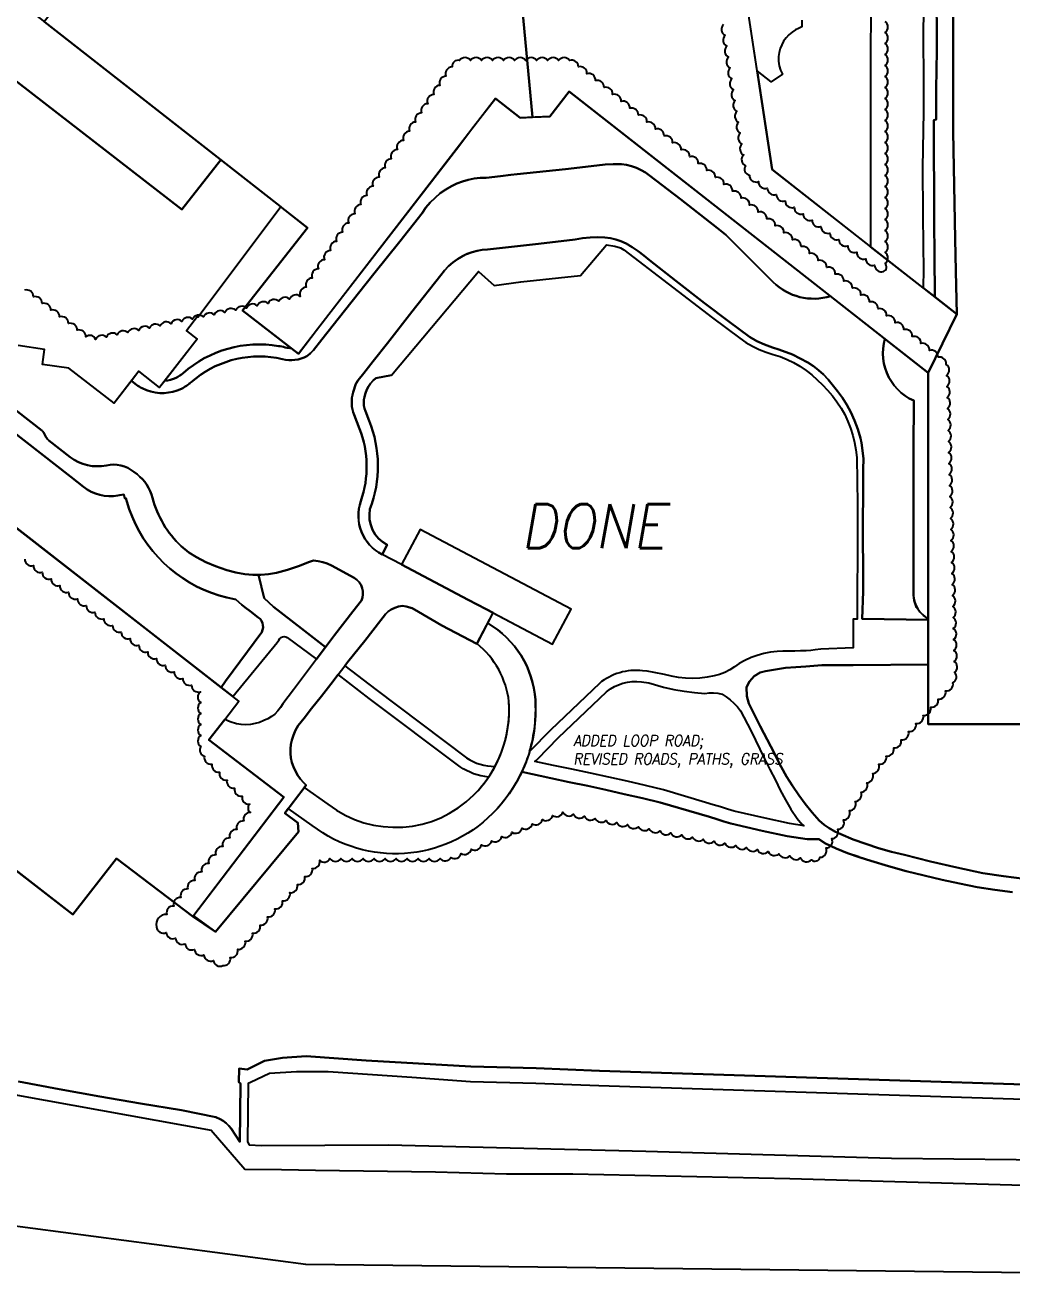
# Model space of a CAD drawing. Header units: inches. Extents: x 1273557 to 1282364, y 239587 to 246310.
# Drawn here: x 1277138 to 1277587, y 239617 to 240186 of the extents above; entities that cross this region are included whole.
import ezdxf

# ---------------------------------------------------------------- set-up
doc = ezdxf.new("R2010")
doc.units = ezdxf.units.IN
doc.header["$MEASUREMENT"] = 0
for name, color, linetype in [('BLDG-UW', 231, 'Continuous'), ('GRASS', 3, 'Continuous'), ('PATH', 253, 'Continuous'), ('PATH-ISLAND', 252, 'Continuous'), ('REV-2013', 1, 'Continuous'), ('REV-ADJUDICATION-NOTES', 2, 'Continuous'), ('STREET-UW', 50, 'Continuous'), ('Water_Source', 133, 'Continuous')]:
    doc.layers.add(name, color=color, linetype=linetype)
doc.styles.add('Revisions', font='simplex.shx', dxfattribs={"width": 0.9, "oblique": 10, "height": 25})

msp = doc.modelspace()

# ---------------------------------------------------------------- linework, layer by layer
at = {"layer": 'BLDG-UW'}
for points in [[(1277368.85, 240143.84), (1277376.66, 240144.21), (1277385.49, 240155.48), (1277548.56, 240027.77), (1277561.5, 240054.32), (1277477.6, 240120.02), (1277453.25, 240280.8), (1277489.7, 240327.35), (1277478.07, 240336.46), (1277469.09, 240324.99), (1277454.31, 240336.57), (1277453.37, 240337.3), (1277441.64, 240346.49), (1277406.68, 240373.86), (1277388, 240350.01), (1277401.5, 240339.44), (1277358.89, 240285.02), (1277355.36, 240287.79)], [(1277195.83, 240249.46), (1277147.06, 240187.19), (1277266.58, 240093.63), (1277237.1, 240055.99), (1277262.51, 240036.39), (1277271.19, 240047.65), (1277334.23, 240129.37), (1277335.27, 240130.72), (1277339.32, 240135.98), (1277342.18, 240139.69), (1277345.94, 240144.55), (1277351.93, 240152.32), (1277363.13, 240143.57), (1277368.85, 240143.84), (1277355.36, 240287.79), (1277275.08, 240350.66)], [(1277712.4, 240145.73), (1277708.55, 240148.88), (1277657.65, 240190.53), (1277631.52, 240211.92), (1277627.83, 240214.94), (1277595.55, 240240.64), (1277559.85, 240268.97), (1277559.9, 240167.88), (1277559.9, 240137.18), (1277560.84, 240088.65), (1277561.12, 240073.95), (1277561.5, 240054.32), (1277548.56, 240027.77), (1277548.56, 240019.71), (1277548.56, 239917.51), (1277548.56, 239915.98), (1277548.56, 239915.9), (1277548.56, 239873.36), (1277548.56, 239868.05), (1277712.4, 239868.05)], [(1277027.48, 240040.34), (1277232.7, 239880.68), (1277227.39, 239884.82), (1277106.81, 239978.62), (1277084.95, 239995.63), (1277018.73, 240047.15), (1277004.52, 240028.83), (1276987.03, 240042.4), (1276984.59, 240034.85), (1276999.61, 240023.19), (1276907.42, 239905.12), (1276915.95, 239898.49), (1277069.66, 239778.98), (1277104.89, 239824.37), (1277160.01, 239781.57), (1277179.89, 239807.12), (1277214.59, 239780.7), (1277255.91, 239834.97), (1277221.78, 239860.97), (1277229.02, 239870.27), (1277235.45, 239878.54), (1277027.48, 240040.34)]]:
    msp.add_lwpolyline(points, close=True, dxfattribs=at)
msp.add_lwpolyline([(1277015.69, 240252.15), (1277209.52, 240101.92), (1277227.18, 240124.48), (1277254.48, 240103.1), (1277216.89, 240053.01), (1277216.58, 240053.25), (1277211.59, 240046.82), (1277216.48, 240043.03), (1277199.45, 240021.04), (1277189.96, 240028.39), (1277178.78, 240013.93), (1277158.12, 240029.9), (1277146.23, 240031.53), (1277147.16, 240038.37), (1277135.21, 240040.07)], dxfattribs=at)
at = {"layer": 'GRASS'}
for points in [[(1277592.27, 240315), (1277559.51, 240340.96), (1277552.87, 240346.25), (1277552.58, 240316.61), (1277552.2, 240312.31), (1277551.96, 240284.21), (1277552.14, 240254.1), (1277552.34, 240228.15), (1277552.26, 240204.2), (1277552.44, 240174.09), (1277552.09, 240156.6), (1277552.19, 240142.84), (1277551.03, 240142.54), (1277551.3, 240096.02), (1277551.38, 240081.47), (1277551.49, 240062.16), (1277561.5, 240054.32), (1277561.12, 240073.95), (1277560.84, 240088.65), (1277559.9, 240137.18), (1277559.9, 240167.88), (1277559.85, 240268.97), (1277590.57, 240244.59)], [(1277712.4, 239868.05), (1277548.56, 239868.05), (1277548.56, 239873.36), (1277548.56, 239895.18), (1277514.48, 239894.96), (1277500.23, 239894.87), (1277493, 239894.29), (1277488.39, 239894.07), (1277483.79, 239893.65), (1277479.2, 239893.01), (1277474.65, 239892.17), (1277472.29, 239891.57), (1277469.51, 239889.91), (1277467.31, 239887.49), (1277466.07, 239884.86), (1277466.16, 239880.84), (1277467.06, 239877.46), (1277472.26, 239867.24), (1277476.99, 239857.95), (1277481.72, 239848.68), (1277484.24, 239844.32), (1277486.92, 239840.06), (1277489.73, 239835.92), (1277492.68, 239831.91), (1277495.77, 239828.03), (1277498.98, 239824.29), (1277501.22, 239822.45), (1277503.61, 239820.79), (1277506.14, 239819.33), (1277508.79, 239818.08), (1277514.45, 239815.78), (1277520.19, 239813.69), (1277526.01, 239811.81), (1277531.89, 239810.15), (1277537.82, 239808.7), (1277549.64, 239805.78), (1277561.5, 239803.03), (1277573.38, 239800.46), (1277582.7, 239799.01), (1277592.07, 239797.81)], [(1277135.3, 239705.8), (1277153.77, 239702.3), (1277172.28, 239698.97), (1277190.81, 239695.81), (1277209.38, 239692.83), (1277224.93, 239689.51), (1277226.95, 239688.67), (1277228.37, 239687.84), (1277229.68, 239686.85), (1277230.86, 239685.7), (1277231.88, 239684.41), (1277235.85, 239678.37), (1277236.16, 239704.87), (1277235.46, 239705.48), (1277235.64, 239711.64), (1277239.2, 239711.3), (1277247.1, 239715.2), (1277255.22, 239716.48), (1277265.96, 239717.23), (1277293.19, 239715.3), (1277340.83, 239712.52), (1277370.53, 239711.77), (1277399.25, 239710.69), (1277596.82, 239704.34)]]:
    msp.add_lwpolyline(points, dxfattribs=at)
for points in [[(1277491.2, 240187.87), (1277491.12, 240184.91), (1277489.93, 240184.32), (1277489.69, 240184.2), (1277488.25, 240183.5), (1277486.69, 240182.47), (1277485.26, 240181.27), (1277483.99, 240179.9), (1277482.89, 240178.38), (1277481.99, 240176.75), (1277481.29, 240175.01), (1277480.81, 240173.21), (1277480.56, 240171.36), (1277480.57, 240169.28), (1277480.87, 240167.23), (1277481.44, 240165.23), (1277482.29, 240163.34), (1277482.29, 240163.34), (1277477.15, 240159.89), (1277470.81, 240164.89), (1277477.6, 240120.02), (1277522.39, 240084.95, 0.023341), (1277522.5, 240087.37), (1277522.6, 240277.05, 0.636592)], [(1277304.76, 240026.62), (1277304.76, 240026.62), (1277297.68, 240025.29), (1277296.4, 240024.18), (1277295.27, 240022.93), (1277294.3, 240021.55), (1277293.5, 240020.06), (1277292.89, 240018.49), (1277292.47, 240016.85), (1277292.17, 240015.38, 0.118707), (1277292.88, 240010.36), (1277294.65, 240005.93, -0.186945), (1277294.99, 239965.8, 0.333497), (1277302.81, 239949.57), (1277300.48, 239945.15)], [(1277106.81, 239978.62), (1277227.39, 239884.82), (1277229.31, 239887.64), (1277245.87, 239909.92), (1277246.23, 239910.92), (1277246.4, 239911.97), (1277246.35, 239913.03), (1277246.1, 239914.06), (1277245.65, 239915.02), (1277245.03, 239915.88), (1277244.25, 239916.6), (1277244.25, 239916.6), (1277240.57, 239919.46), (1277238.23, 239921.15), (1277236.85, 239922.32), (1277234.09, 239924.79), (1277229.98, 239925.65), (1277226.44, 239926.61), (1277222.96, 239927.77), (1277219.56, 239929.14), (1277216.24, 239930.71), (1277213.02, 239932.47), (1277209.91, 239934.41), (1277206.91, 239936.54), (1277204.05, 239938.84), (1277201.33, 239941.3), (1277198.75, 239943.92), (1277196.34, 239946.68), (1277194.09, 239949.59), (1277192.01, 239952.62), (1277190.12, 239955.77), (1277188.41, 239959.02), (1277186.9, 239962.37), (1277185.59, 239965.8), (1277184.48, 239969.3), (1277184.11, 239970.76), (1277183.58, 239970.63), (1277183.2, 239972.45), (1277181.22, 239972.1), (1277180.5, 239971.98, -0.211613), (1277164.79, 239975.92), (1277159.03, 239980.41), (1277125.15, 240006.84)], [(1277586.79, 239791.72), (1277578.76, 239792.8), (1277570.75, 239794.12), (1277562.8, 239795.66), (1277554.89, 239797.44), (1277546.69, 239799.3), (1277538.54, 239801.36), (1277530.46, 239803.62), (1277522.45, 239806.07), (1277517.26, 239807.71), (1277516.99, 239807.81), (1277511.82, 239809.57), (1277506.76, 239811.62), (1277501.82, 239813.95), (1277498.93, 239815.82), (1277493.59, 239815.88), (1277484.52, 239817.21), (1277473.18, 239819.68), (1277458.93, 239822.98), (1277455.75, 239823.95), (1277452.48, 239824.95), (1277449.14, 239825.98), (1277444.49, 239827.42), (1277426.78, 239832.5), (1277418.72, 239834.43), (1277410.48, 239836.35), (1277402.19, 239838.22), (1277393.87, 239840.03), (1277385.53, 239841.79), (1277377.12, 239843.5), (1277363.94, 239846.46, -0.086968), (1277350.68, 239827.52, -0.376309), (1277268.73, 239822.05), (1277257.88, 239829.72), (1277256.36, 239827.72), (1277262.2, 239823.34), (1277262.59, 239819.13), (1277224.89, 239773.82), (1277214.59, 239780.7), (1277179.89, 239807.12), (1277160.01, 239781.57), (1277110.11, 239820.32)]]:
    msp.add_lwpolyline(points, format="xyb", dxfattribs=at)
for points in [[(1277015.69, 240252.15), (1277019.72, 240257.35), (1277023.82, 240254.15), (1277033.48, 240266.48), (1277049.13, 240254.23), (1277053.81, 240260.2), (1277227.18, 240124.48), (1277209.52, 240101.92)], [(1277274.77, 239903.1), (1277278.83, 239908.53), (1277287.25, 239919.36), (1277291.06, 239924.31), (1277291.56, 239925.65), (1277291.79, 239927.06), (1277291.77, 239928.49), (1277291.47, 239929.9), (1277290.92, 239931.32), (1277290.11, 239932.62), (1277289.07, 239933.74), (1277287.84, 239934.64), (1277277.47, 239940.18), (1277275.53, 239941.05), (1277273.52, 239941.71), (1277271.45, 239942.17), (1277269.34, 239942.41), (1277267.51, 239941.87), (1277267.51, 239941.87), (1277262.59, 239939.89), (1277257.56, 239938.19), (1277252.45, 239936.79), (1277252.45, 239936.79), (1277248.91, 239936.26), (1277245.34, 239936), (1277244.4, 239936), (1277246.85, 239925.3), (1277251.12, 239921.47), (1277263.87, 239911.5)], [(1277270.63, 239897.57), (1277265.66, 239890.97), (1277260.21, 239883.69), (1277255.45, 239877.27), (1277254.4, 239875.61), (1277253.16, 239874.09), (1277251.76, 239872.72), (1277250.21, 239871.52), (1277248.53, 239870.51), (1277246.74, 239869.7), (1277244.78, 239868.92), (1277242.76, 239868.35), (1277240.69, 239867.99), (1277238.59, 239867.84), (1277236.49, 239867.91), (1277234.4, 239868.19), (1277231.49, 239869.19), (1277229.02, 239870.27), (1277235.45, 239878.54), (1277232.7, 239880.68), (1277252.83, 239905.21), (1277253.64, 239906.27), (1277254, 239906.96), (1277254.55, 239907.5), (1277255.23, 239907.84), (1277255.99, 239907.96), (1277256.75, 239907.85), (1277257.43, 239907.5)], [(1277722.47, 239692.93), (1277722.36, 239694.01), (1277718.57, 239694.04), (1277648.81, 239696.2), (1277596.61, 239697.51), (1277399.01, 239703.87), (1277370.32, 239704.94), (1277340.66, 239705.69), (1277313.96, 239707.61), (1277276, 239710.1), (1277261.6, 239710.15), (1277249.29, 239709.41), (1277240.64, 239705.3), (1277239.7, 239704.83), (1277239.39, 239678.33), (1277240.06, 239676.94), (1277245.67, 239676.64), (1277303.28, 239677.05), (1277420.26, 239674.06), (1277531.83, 239670.99), (1277616.76, 239670.01), (1277702.74, 239668.86), (1277724.1, 239668.08)]]:
    msp.add_lwpolyline(points, close=True, dxfattribs=at)
for points in [[(1277254.48, 240103.1), (1277254.48, 240103.1), (1277216.89, 240053.01), (1277216.58, 240053.25), (1277211.59, 240046.82), (1277216.48, 240043.03), (1277201.77, 240024.04, 0.092698), (1277206.91, 240025.45, 0.06782), (1277210.17, 240027.62, -0.227387), (1277253.48, 240039.89, -0.014944), (1277256.52, 240039.27, 0.067575), (1277259.18, 240038.96), (1277237.1, 240055.99), (1277266.58, 240093.63)], [(1277386.33, 239920.39), (1277317.75, 239956.5), (1277309.37, 239940.57), (1277300.56, 239945.11, -0.001113), (1277300.48, 239945.15), (1277302.81, 239949.57, -0.333497), (1277294.99, 239965.8, 0.186945), (1277294.65, 240005.93), (1277292.88, 240010.36, -0.118707), (1277292.17, 240015.38), (1277292.47, 240016.85), (1277292.89, 240018.49), (1277293.5, 240020.06), (1277294.3, 240021.55), (1277295.27, 240022.93), (1277296.4, 240024.18), (1277297.68, 240025.29), (1277304.76, 240026.62), (1277304.76, 240026.62), (1277344.24, 240073.69), (1277351.46, 240067.36), (1277363.57, 240069.09), (1277390.65, 240071.85), (1277402.41, 240085.89), (1277406.2, 240085.26), (1277408.79, 240084.47), (1277410.28, 240083.57), (1277450.59, 240052.76), (1277462.96, 240043.51), (1277465.74, 240041.53), (1277468.67, 240039.79), (1277471.73, 240038.3), (1277474.91, 240037.07), (1277478.18, 240036.11), (1277481.34, 240035.07), (1277484.43, 240033.82), (1277487.42, 240032.36), (1277490.3, 240030.69), (1277493.06, 240028.83), (1277495.69, 240026.79), (1277498.18, 240024.57), (1277500.5, 240022.19), (1277502.87, 240019.78), (1277505.08, 240017.21), (1277507.11, 240014.5), (1277508.96, 240011.67), (1277510.61, 240008.71), (1277512.06, 240005.65), (1277513.3, 240002.5), (1277514.33, 239999.28), (1277515.14, 239995.99), (1277515.73, 239992.66), (1277516.09, 239989.29), (1277516.35, 239978.71), (1277516.48, 239968.12), (1277516.48, 239957.53), (1277516.35, 239915.87), (1277514.48, 239915.87), (1277514.48, 239902.76), (1277499.8, 239902.16), (1277497.23, 239901.8), (1277495.21, 239901.51), (1277493.18, 239901.43), (1277493.18, 239901.43), (1277490.56, 239901.35), (1277487.91, 239901.28), (1277485.23, 239901.23), (1277482.54, 239901.2), (1277479.87, 239901.18), (1277479.87, 239901.18), (1277476.85, 239900.78), (1277473.86, 239900.17), (1277470.93, 239899.35), (1277468.07, 239898.32), (1277465.3, 239897.09), (1277462.62, 239895.67), (1277462.62, 239895.67), (1277460.59, 239894.13), (1277458.43, 239892.79), (1277456.15, 239891.65), (1277453.77, 239890.71), (1277451.32, 239890), (1277451.32, 239890), (1277448.11, 239889.41), (1277444.87, 239889.05), (1277441.62, 239888.92), (1277438.37, 239889.02), (1277435.13, 239889.35), (1277431.92, 239889.9), (1277428.76, 239890.68), (1277428.76, 239890.68), (1277424.06, 239891.65), (1277420.93, 239892.14), (1277418.81, 239892.38, 0.201258), (1277399.17, 239886.63), (1277377.1, 239865.59), (1277367.46, 239855.69, 0.088655), (1277370.11, 239879.1, 0.250965), (1277348.48, 239913.92), (1277348.48, 239913.92), (1277350.98, 239918.66), (1277377.94, 239904.46)], [(1277284.93, 239896.39), (1277283.57, 239894.63), (1277297.64, 239883.81), (1277338.83, 239852.84, 0.154916), (1277351.77, 239848.93, 0.139502), (1277358.13, 239878.33, 0.1967), (1277343.6, 239904.65), (1277343.55, 239904.56), (1277327.64, 239912.94), (1277327.64, 239912.94), (1277317.04, 239919.14), (1277314.16, 239920.81), (1277311.49, 239921.57), (1277309.8, 239921.79), (1277308.01, 239921.53), (1277306.27, 239921), (1277304.64, 239920.22), (1277304.64, 239920.22), (1277303.26, 239919.22), (1277302, 239918.06), (1277300.9, 239916.76), (1277299.96, 239915.34), (1277299.96, 239915.34), (1277292.72, 239905.98)], [(1277277.14, 239886.26), (1277273.01, 239880.76), (1277268.49, 239875.27), (1277265.06, 239870.86), (1277262.33, 239867.54), (1277261.19, 239865.4), (1277260.26, 239863.17), (1277259.52, 239860.87), (1277259.52, 239860.87), (1277259.08, 239858.89), (1277258.85, 239856.87), (1277258.83, 239854.83), (1277259.02, 239852.81), (1277259.02, 239852.81), (1277259.54, 239850.7), (1277260.25, 239848.66), (1277261.16, 239846.68), (1277262.25, 239844.81), (1277262.25, 239844.81), (1277263.47, 239843.12), (1277264.85, 239841.56), (1277266.04, 239840.45), (1277265.15, 239839.28), (1277265.15, 239839.28), (1277275.86, 239831.71, 0.377523), (1277342.19, 239836, 0.047617), (1277348.83, 239844.06, -0.127886), (1277335.91, 239848.78), (1277294.61, 239879.83), (1277280.53, 239890.66)], [(1277370.48, 239851.65, 0.006932), (1277371.02, 239852.19), (1277380.62, 239862.03), (1277402.47, 239882.86, -0.19897), (1277418.25, 239887.41), (1277421.72, 239886.83), (1277428.28, 239884.98), (1277432.94, 239883.91), (1277437.65, 239883.07), (1277442.39, 239882.45), (1277447.15, 239882.06), (1277449.09, 239882.31), (1277451.04, 239882.34), (1277452.99, 239882.14), (1277454.9, 239881.73), (1277456.78, 239880.55), (1277458.61, 239879.22), (1277460.32, 239877.71), (1277461.87, 239876.04), (1277463.25, 239874.22), (1277467.96, 239865.25), (1277474.16, 239852.37), (1277476.63, 239847.51), (1277479.13, 239842.69), (1277481.28, 239838.17), (1277483.65, 239833.76), (1277486.22, 239829.46), (1277489, 239825.28), (1277491.21, 239822.65), (1277491.99, 239821.85), (1277485.56, 239822.91), (1277474.45, 239825.33), (1277460.43, 239828.58), (1277457.44, 239829.49), (1277454.18, 239830.49), (1277450.85, 239831.51), (1277447.45, 239832.56), (1277428.34, 239838.28), (1277420.1, 239840.26), (1277411.81, 239842.18), (1277403.49, 239844.06), (1277395.13, 239845.88), (1277386.74, 239847.65), (1277378.33, 239849.36), (1277369.93, 239851.13)]]:
    msp.add_lwpolyline(points, format="xyb", close=True, dxfattribs=at)
at = {"layer": 'PATH'}
for points in [[(1277546.39, 240197.05), (1277546.32, 240176.84), (1277546.4, 240164.19), (1277546.42, 240153.43), (1277546.4, 240146.4), (1277545.99, 240120.9), (1277546.17, 240099.97), (1277546.29, 240085.38), (1277546.38, 240074.78), (1277546.27, 240066.25), (1277551.49, 240062.16), (1277551.38, 240081.47), (1277551.3, 240096.02), (1277551.03, 240142.54), (1277552.19, 240142.84), (1277552.09, 240156.6), (1277552.44, 240174.09), (1277552.26, 240204.2)], [(1277019.96, 239720.29), (1277222.84, 239683.66), (1277238.13, 239665.98), (1277254.84, 239665.78), (1277270.19, 239665.57), (1277324.76, 239664.7), (1277357.07, 239663.9), (1277387.17, 239663.91), (1277485.75, 239661.7), (1277639.58, 239657.37)], [(1277596.82, 239704.34), (1277399.25, 239710.69), (1277370.53, 239711.77), (1277340.83, 239712.52), (1277293.19, 239715.3), (1277265.96, 239717.23), (1277255.22, 239716.48), (1277247.1, 239715.2), (1277239.2, 239711.3), (1277235.64, 239711.64), (1277235.46, 239705.48), (1277236.16, 239704.87), (1277235.85, 239678.37), (1277231.88, 239684.41), (1277230.86, 239685.7), (1277229.68, 239686.85), (1277228.37, 239687.84), (1277226.95, 239688.67), (1277224.93, 239689.51), (1277209.38, 239692.83), (1277190.81, 239695.81), (1277172.28, 239698.97), (1277153.77, 239702.3), (1277135.3, 239705.8)]]:
    msp.add_lwpolyline(points, dxfattribs=at)
for points in [[(1277125.15, 240006.84), (1277159.03, 239980.41), (1277164.79, 239975.92, 0.211613), (1277180.5, 239971.98), (1277181.22, 239972.1), (1277183.2, 239972.45), (1277183.58, 239970.63), (1277184.11, 239970.76), (1277184.48, 239969.3), (1277185.59, 239965.8), (1277186.9, 239962.37), (1277188.41, 239959.02), (1277190.12, 239955.77), (1277192.01, 239952.62), (1277194.09, 239949.59), (1277196.34, 239946.68), (1277198.75, 239943.92), (1277201.33, 239941.3), (1277204.05, 239938.84), (1277206.91, 239936.54), (1277209.91, 239934.41), (1277213.02, 239932.47), (1277216.24, 239930.71), (1277219.56, 239929.14), (1277222.96, 239927.77), (1277226.44, 239926.61), (1277229.98, 239925.65), (1277234.09, 239924.79), (1277236.85, 239922.32), (1277238.23, 239921.15), (1277240.57, 239919.46), (1277244.25, 239916.6), (1277244.25, 239916.6), (1277245.03, 239915.88), (1277245.65, 239915.02), (1277246.1, 239914.06), (1277246.35, 239913.03), (1277246.4, 239911.97), (1277246.23, 239910.92), (1277245.87, 239909.92), (1277229.31, 239887.64), (1277227.39, 239884.82), (1277232.7, 239880.68), (1277252.83, 239905.21), (1277253.64, 239906.27), (1277254, 239906.96), (1277254.55, 239907.5), (1277255.23, 239907.84), (1277255.99, 239907.96), (1277256.75, 239907.85), (1277257.43, 239907.5), (1277270.63, 239897.57), (1277271.43, 239898.63), (1277274.77, 239903.1), (1277274.77, 239903.1), (1277263.87, 239911.5), (1277251.12, 239921.47), (1277246.85, 239925.3), (1277244.4, 239936), (1277241.76, 239936.01), (1277238.19, 239936.28), (1277238.19, 239936.28), (1277234.05, 239937), (1277229.98, 239938.03), (1277224.79, 239939.83), (1277220.44, 239941.67), (1277220.44, 239941.67), (1277216.22, 239943.91), (1277212.75, 239946.02), (1277209.17, 239949, -0.140366), (1277196.25, 239970.87, 0.164905), (1277189.2, 239981.6), (1277187.75, 239982.73, 0.224375), (1277175.27, 239985.68, -0.221664), (1277158.8, 239989.47), (1277149.09, 239997.04, -0.139599), (1277147.48, 239999.25, 0.139599), (1277145.86, 240001.46), (1276942.83, 240159.87, -0.204626)], [(1277592.07, 239797.81), (1277582.7, 239799.01), (1277573.38, 239800.46), (1277561.5, 239803.03), (1277549.64, 239805.78), (1277537.82, 239808.7), (1277531.89, 239810.15), (1277526.01, 239811.81), (1277520.19, 239813.69), (1277514.45, 239815.78), (1277508.79, 239818.08), (1277506.14, 239819.33), (1277503.61, 239820.79), (1277501.22, 239822.45), (1277498.98, 239824.29), (1277495.77, 239828.03), (1277492.68, 239831.91), (1277489.73, 239835.92), (1277486.92, 239840.06), (1277484.24, 239844.32), (1277481.72, 239848.68), (1277476.99, 239857.95), (1277472.26, 239867.24), (1277467.06, 239877.46), (1277466.16, 239880.84), (1277466.07, 239884.86), (1277467.31, 239887.49), (1277469.51, 239889.91), (1277472.29, 239891.57), (1277474.65, 239892.17), (1277479.2, 239893.01), (1277483.79, 239893.65), (1277488.39, 239894.07), (1277493, 239894.29), (1277500.23, 239894.87), (1277514.48, 239894.96), (1277548.56, 239895.18), (1277548.56, 239915.53), (1277518.6, 239915.88), (1277518.98, 239928.42), (1277518.95, 239939.45), (1277518.85, 239951.97), (1277518.88, 239960.68), (1277518.99, 239972.28), (1277519.03, 239983.74), (1277519.19, 239988.8), (1277518.19, 239995.92), (1277517.74, 239998.09), (1277516.57, 240002.08), (1277515.13, 240005.98), (1277513.42, 240009.77), (1277511.62, 240013.12), (1277509.6, 240016.35), (1277507.38, 240019.44), (1277504.96, 240022.39), (1277503.07, 240024.71), (1277501, 240026.88), (1277498.78, 240028.89), (1277496.4, 240030.71), (1277493.89, 240032.34), (1277486.91, 240036.04), (1277480.64, 240038.37), (1277477.85, 240039.17), (1277474.23, 240040.51), (1277470.72, 240042.12), (1277467.33, 240043.99), (1277457.93, 240050.98), (1277446.92, 240059.38), (1277433.95, 240069.55), (1277421.89, 240078.94), (1277419.44, 240081.08), (1277416.85, 240083.05), (1277414.13, 240084.84), (1277411.3, 240086.43), (1277409, 240087.46), (1277406.62, 240088.27), (1277404.17, 240088.85), (1277401.68, 240089.21), (1277398.31, 240089.34), (1277394.93, 240089.24), (1277391.58, 240088.91), (1277388.25, 240088.34), (1277371.58, 240086.36), (1277348.37, 240083.76), (1277345.99, 240083.59), (1277343.64, 240083.19), (1277341.33, 240082.56), (1277339.1, 240081.71), (1277336.97, 240080.64), (1277334.7, 240079.34), (1277332.58, 240077.81), (1277330.61, 240076.09), (1277328.83, 240074.18), (1277327.24, 240072.1), (1277314.04, 240055.48), (1277302.88, 240041.11), (1277296.5, 240033.07), (1277292.15, 240027.58), (1277289.55, 240024.31), (1277288.5, 240022.72), (1277287.29, 240018.89, 0.162739), (1277287.79, 240008.57), (1277290.25, 240002.25, -0.178572), (1277290.83, 239969.48, 0.372595), (1277300.48, 239945.15), (1277302.81, 239949.57, -0.333497), (1277294.99, 239965.8, 0.186945), (1277294.65, 240005.93), (1277292.88, 240010.36, -0.118707), (1277292.17, 240015.38), (1277292.47, 240016.85), (1277292.89, 240018.49), (1277293.5, 240020.06), (1277294.3, 240021.55), (1277295.27, 240022.93), (1277296.4, 240024.18), (1277297.68, 240025.29), (1277304.76, 240026.62), (1277304.76, 240026.62), (1277344.24, 240073.69), (1277351.46, 240067.36), (1277363.57, 240069.09), (1277390.65, 240071.85), (1277402.41, 240085.89), (1277406.2, 240085.26), (1277408.79, 240084.47), (1277410.28, 240083.57), (1277450.59, 240052.76), (1277462.96, 240043.51), (1277465.74, 240041.53), (1277468.67, 240039.79), (1277471.73, 240038.3), (1277474.91, 240037.07), (1277478.18, 240036.11), (1277481.34, 240035.07), (1277484.43, 240033.82), (1277487.42, 240032.36), (1277490.3, 240030.69), (1277493.06, 240028.83), (1277495.69, 240026.79), (1277498.18, 240024.57), (1277500.5, 240022.19), (1277502.87, 240019.78), (1277505.08, 240017.21), (1277507.11, 240014.5), (1277508.96, 240011.67), (1277510.61, 240008.71), (1277512.06, 240005.65), (1277513.3, 240002.5), (1277514.33, 239999.28), (1277515.14, 239995.99), (1277515.73, 239992.66), (1277516.09, 239989.29), (1277516.35, 239978.71), (1277516.48, 239968.12), (1277516.48, 239957.53), (1277516.35, 239915.87), (1277514.48, 239915.87), (1277514.48, 239902.76), (1277499.8, 239902.16), (1277497.23, 239901.8), (1277495.21, 239901.51), (1277493.18, 239901.43), (1277493.18, 239901.43), (1277490.56, 239901.35), (1277487.91, 239901.28), (1277485.23, 239901.23), (1277482.54, 239901.2), (1277479.87, 239901.18), (1277479.87, 239901.18), (1277476.85, 239900.78), (1277473.86, 239900.17), (1277470.93, 239899.35), (1277468.07, 239898.32), (1277465.3, 239897.09), (1277462.62, 239895.67), (1277462.62, 239895.67), (1277460.59, 239894.13), (1277458.43, 239892.79), (1277456.15, 239891.65), (1277453.77, 239890.71), (1277451.32, 239890), (1277451.32, 239890), (1277448.11, 239889.41), (1277444.87, 239889.05), (1277441.62, 239888.92), (1277438.37, 239889.02), (1277435.13, 239889.35), (1277431.92, 239889.9), (1277428.76, 239890.68), (1277428.76, 239890.68), (1277424.06, 239891.65), (1277420.93, 239892.14), (1277418.81, 239892.38, 0.201258), (1277399.17, 239886.63), (1277377.1, 239865.59), (1277367.46, 239855.69, -0.036942), (1277363.94, 239846.46), (1277377.12, 239843.5), (1277385.53, 239841.79), (1277393.87, 239840.03), (1277402.19, 239838.22), (1277410.48, 239836.35), (1277418.72, 239834.43), (1277426.78, 239832.5), (1277444.49, 239827.42), (1277449.14, 239825.98), (1277452.48, 239824.95), (1277455.75, 239823.95), (1277458.93, 239822.98), (1277473.18, 239819.68), (1277484.52, 239817.21), (1277493.59, 239815.88), (1277498.93, 239815.82), (1277501.82, 239813.95), (1277506.76, 239811.62), (1277511.82, 239809.57), (1277517.59, 239807.61), (1277522.45, 239806.07), (1277530.46, 239803.62), (1277538.54, 239801.36), (1277546.69, 239799.3), (1277554.89, 239797.44), (1277562.8, 239795.66), (1277570.75, 239794.12), (1277578.76, 239792.8), (1277586.79, 239791.72)]]:
    msp.add_lwpolyline(points, format="xyb", dxfattribs=at)
for points in [[(1277376.66, 240144.21), (1277363.13, 240143.57), (1277351.93, 240152.32), (1277262.51, 240036.39), (1277259.18, 240038.96, -0.067575), (1277256.52, 240039.27, 0.014944), (1277253.48, 240039.89, 0.227387), (1277210.17, 240027.62, -0.06782), (1277206.91, 240025.45, -0.092698), (1277201.77, 240024.04), (1277199.45, 240021.04), (1277189.96, 240028.39), (1277186.59, 240024.03), (1277186.59, 240024.03), (1277188.27, 240022.72, 0.07536), (1277193.5, 240019.78, 0.206393), (1277209.32, 240020.5, 0.06782), (1277213.81, 240023.5, -0.227394), (1277252.54, 240034.47, -0.014666), (1277255.22, 240033.93, 0.187606), (1277266.32, 240035.3), (1277266.75, 240035.59), (1277268.04, 240036.69), (1277269.34, 240037.99), (1277269.34, 240037.99), (1277273.15, 240042.83), (1277283.39, 240055.8), (1277296.73, 240072.69), (1277308.52, 240087.42), (1277318.62, 240100.25), (1277320.39, 240102.76), (1277322.36, 240105.1), (1277324.53, 240107.27), (1277326.87, 240109.25), (1277329.37, 240111.02), (1277332.02, 240112.57), (1277332.02, 240112.57), (1277334.48, 240113.72), (1277337.02, 240114.66), (1277339.64, 240115.4), (1277342.3, 240115.92), (1277345, 240116.23), (1277347.71, 240116.32), (1277347.71, 240116.32), (1277354.32, 240117.08), (1277358.96, 240117.61), (1277361.81, 240117.92), (1277383.72, 240120.27), (1277398.07, 240121.91), (1277401.78, 240122.31), (1277405.51, 240122.5), (1277409.25, 240122.46), (1277409.25, 240122.46), (1277411.55, 240122.13), (1277413.82, 240121.57), (1277416.01, 240120.8), (1277418.13, 240119.82), (1277420.13, 240118.65), (1277422.02, 240117.28), (1277422.02, 240117.28), (1277435.98, 240106.55), (1277452.8, 240093.49), (1277456.55, 240090.47), (1277478.16, 240068.96, 0.277313), (1277504.16, 240062.54), (1277385.49, 240155.48)], [(1277283.57, 239894.63), (1277297.64, 239883.81), (1277338.83, 239852.84, 0.154916), (1277351.77, 239848.93, -0.025916), (1277348.83, 239844.06, -0.127886), (1277335.91, 239848.78), (1277294.61, 239879.83), (1277280.53, 239890.66)]]:
    msp.add_lwpolyline(points, format="xyb", close=True, dxfattribs=at)
for points in [[(1277548.56, 240027.77), (1277528.87, 240043.19), (1277528.85, 240043.15), (1277528.34, 240040.96), (1277528.05, 240038.73), (1277527.96, 240036.48), (1277528.09, 240034.23), (1277528.44, 240032), (1277528.99, 240029.82), (1277529.74, 240027.7), (1277530.69, 240025.66), (1277531.83, 240023.73), (1277533.15, 240021.9), (1277534.63, 240020.22), (1277536.27, 240018.68), (1277538.05, 240017.3), (1277539.95, 240016.1), (1277541.95, 240015.08), (1277541.88, 239992.9), (1277541.91, 239963.25), (1277541.93, 239928.29), (1277541.89, 239926.66), (1277542.06, 239925.04), (1277542.44, 239923.45), (1277543.02, 239921.91), (1277543.8, 239920.47), (1277544.76, 239919.13), (1277545.89, 239917.93), (1277547.16, 239916.89), (1277548.56, 239915.94), (1277548.56, 239917.51), (1277548.56, 240019.71)], [(1277347.71, 239920.38), (1277377.94, 239904.46), (1277386.33, 239920.39), (1277317.75, 239956.5), (1277309.37, 239940.57), (1277339.6, 239924.65)]]:
    msp.add_lwpolyline(points, close=True, dxfattribs=at)
at = {"layer": 'PATH-ISLAND'}
msp.add_lwpolyline([(1277370.48, 239851.65, 0.006932), (1277371.02, 239852.19), (1277380.62, 239862.03), (1277402.47, 239882.86, -0.19897), (1277418.25, 239887.41), (1277421.72, 239886.83), (1277428.28, 239884.98), (1277432.94, 239883.91), (1277437.65, 239883.07), (1277442.39, 239882.45), (1277447.15, 239882.06), (1277449.09, 239882.31), (1277451.04, 239882.34), (1277452.99, 239882.14), (1277454.9, 239881.73), (1277456.78, 239880.55), (1277458.61, 239879.22), (1277460.32, 239877.71), (1277461.87, 239876.04), (1277463.25, 239874.22), (1277467.96, 239865.25), (1277474.16, 239852.37), (1277476.63, 239847.51), (1277479.13, 239842.69), (1277481.28, 239838.17), (1277483.65, 239833.76), (1277486.22, 239829.46), (1277489, 239825.28), (1277491.21, 239822.65), (1277491.99, 239821.85), (1277485.56, 239822.91), (1277474.45, 239825.33), (1277460.43, 239828.58), (1277457.44, 239829.49), (1277454.18, 239830.49), (1277450.85, 239831.51), (1277447.45, 239832.56), (1277428.34, 239838.28), (1277420.1, 239840.26), (1277411.81, 239842.18), (1277403.49, 239844.06), (1277395.13, 239845.88), (1277386.74, 239847.65), (1277378.33, 239849.36), (1277369.93, 239851.13)], format="xyb", close=True, dxfattribs=at)
msp.add_lwpolyline([(1277722.47, 239692.93), (1277722.36, 239694.01), (1277718.57, 239694.04), (1277648.81, 239696.2), (1277596.61, 239697.51), (1277399.01, 239703.87), (1277370.32, 239704.94), (1277340.66, 239705.69), (1277313.96, 239707.61), (1277276, 239710.1), (1277261.6, 239710.15), (1277249.29, 239709.41), (1277240.64, 239705.3), (1277239.7, 239704.83), (1277239.39, 239678.33), (1277240.06, 239676.94), (1277245.67, 239676.64), (1277303.28, 239677.05), (1277420.26, 239674.06), (1277531.83, 239670.99), (1277616.76, 239670.01), (1277702.74, 239668.86), (1277724.1, 239668.08)], close=True, dxfattribs=at)
at = {"layer": 'REV-2013'}
for points in [[(1277455.51, 240185.97, 0.520567), (1277456.28, 240181.03, 0.520567), (1277457.04, 240176.09, 0.520567), (1277457.81, 240171.15, 0.520567), (1277458.58, 240166.21, 0.520567), (1277459.35, 240161.27, 0.520567), (1277460.12, 240156.33, 0.520567), (1277460.89, 240151.39, 0.520567), (1277461.66, 240146.45, 0.520567), (1277462.42, 240141.51, 0.520567), (1277463.19, 240136.57, 0.520567), (1277463.96, 240131.62, 0.520567), (1277464.73, 240126.68, 0.520567), (1277465.5, 240121.74, 0.520567), (1277467.35, 240117.47, 0.520567), (1277471.41, 240114.55, 0.520567), (1277475.47, 240111.64, 0.520567), (1277479.54, 240108.72, 0.520567), (1277483.6, 240105.8, 0.520567), (1277487.66, 240102.89, 0.520567), (1277491.72, 240099.97, 0.520567), (1277495.78, 240097.05, 0.520567), (1277499.84, 240094.14, 0.520567), (1277503.9, 240091.22, 0.520567), (1277507.96, 240088.3, 0.520567), (1277512.02, 240085.38, 0.520567), (1277516.08, 240082.47, 0.520567), (1277520.15, 240079.55, 0.520567), (1277524.21, 240076.63, 0.520567), (1277528.27, 240073.72, 0.520567), (1277528.98, 240077.33, 0.520567), (1277528.98, 240082.33, 0.520567), (1277528.98, 240087.33, 0.520567), (1277528.98, 240092.33, 0.520567), (1277528.98, 240097.33, 0.520567), (1277528.98, 240102.33, 0.520567), (1277528.98, 240107.33, 0.520567), (1277528.98, 240112.33, 0.520567), (1277528.98, 240117.33, 0.520567), (1277528.98, 240122.33, 0.520567), (1277528.98, 240127.33, 0.520567), (1277528.98, 240132.33, 0.520567), (1277528.98, 240137.33, 0.520567), (1277528.98, 240142.33, 0.520567), (1277528.98, 240147.33, 0.520567), (1277528.98, 240152.33, 0.520567), (1277528.98, 240157.33, 0.520567), (1277528.98, 240162.33, 0.520567), (1277528.98, 240167.33, 0.520567), (1277528.98, 240172.33, 0.520567), (1277528.98, 240177.33, 0.520567), (1277528.98, 240182.33, 0.520567), (1277528.98, 240187.33, 0.520567)], [(1277138.16, 239943.12, 0.520567), (1277142.15, 239940.11, 0.520567), (1277146.14, 239937.1, 0.520567), (1277150.13, 239934.08, 0.520567), (1277154.12, 239931.07, 0.520567), (1277158.11, 239928.05, 0.520567), (1277162.1, 239925.04, 0.520567), (1277166.09, 239922.03, 0.520567), (1277170.08, 239919.01, 0.520567), (1277174.07, 239916, 0.520567), (1277178.05, 239912.99, 0.520567), (1277182.04, 239909.97, 0.520567), (1277186.03, 239906.96, 0.520567), (1277190.02, 239903.94, 0.520567), (1277194.01, 239900.93, 0.520567), (1277198, 239897.92, 0.520567), (1277201.99, 239894.9, 0.520567), (1277205.98, 239891.89, 0.520567), (1277209.97, 239888.87, 0.520567), (1277213.96, 239885.86, 0.520567), (1277217.95, 239882.85, 0.520567), (1277218.11, 239877.93, 0.520567), (1277218.11, 239872.93, 0.520567), (1277218.11, 239867.93, 0.520567), (1277218.11, 239862.93, 0.520567), (1277218.11, 239857.93, 0.520567), (1277219.77, 239853.59, 0.520567), (1277223.2, 239849.95, 0.520567), (1277226.63, 239846.31, 0.520567), (1277230.06, 239842.67, 0.520567), (1277233.49, 239839.03, 0.520567), (1277236.92, 239835.39, 0.520567), (1277240.35, 239831.75, 0.520567), (1277240.78, 239828.01, 0.520567), (1277237.61, 239824.14, 0.520567), (1277234.44, 239820.28, 0.520567), (1277231.27, 239816.42, 0.520567), (1277228.09, 239812.55, 0.520567), (1277224.92, 239808.69, 0.520567), (1277221.75, 239804.82, 0.520567), (1277218.57, 239800.96, 0.520567), (1277215.4, 239797.09, 0.520567), (1277212.23, 239793.23, 0.520567), (1277209.06, 239789.36, 0.520567), (1277205.88, 239785.5, 0.520567), (1277202.71, 239781.63, 0.520567), (1277198.07, 239775.98, 0.520567), (1277202.37, 239773.43, 0.520567), (1277206.67, 239770.89, 0.520567), (1277210.98, 239768.34, 0.520567), (1277215.28, 239765.79, 0.520567), (1277219.58, 239763.25, 0.520567), (1277223.89, 239760.7, 0.520567), (1277228.14, 239758.46, 0.520567), (1277231.53, 239762.14, 0.520567), (1277234.91, 239765.82, 0.520567), (1277238.3, 239769.5, 0.520567), (1277241.68, 239773.18, 0.520567), (1277245.07, 239776.86, 0.520567), (1277248.46, 239780.54, 0.520567), (1277251.84, 239784.22, 0.520567), (1277255.23, 239787.89, 0.520567), (1277258.61, 239791.57, 0.520567), (1277262, 239795.25, 0.520567), (1277265.38, 239798.93, 0.520567), (1277268.77, 239802.61, 0.520567), (1277272.15, 239806.29, 0.520567), (1277276.82, 239807.05, 0.520567), (1277281.82, 239807.05, 0.520567), (1277286.82, 239807.05, 0.520567), (1277291.82, 239807.05, 0.520567), (1277296.82, 239807.05, 0.520567), (1277301.82, 239807.05, 0.520567), (1277306.82, 239807.05, 0.520567), (1277311.82, 239807.05, 0.520567), (1277316.82, 239807.05, 0.520567), (1277321.82, 239807.05, 0.520567), (1277326.82, 239807.05, 0.520567), (1277331.73, 239807.48, 0.520567), (1277336.35, 239809.4, 0.520567), (1277340.97, 239811.31, 0.520567), (1277345.59, 239813.23, 0.520567), (1277350.2, 239815.15, 0.520567), (1277354.82, 239817.06, 0.520567), (1277359.44, 239818.98, 0.520567), (1277364.06, 239820.9, 0.520567), (1277368.68, 239822.82, 0.520567), (1277373.29, 239824.73, 0.520567), (1277377.91, 239826.65, 0.520567), (1277382.57, 239828.16, 0.520567), (1277387.48, 239827.21, 0.520567), (1277392.39, 239826.27, 0.520567), (1277397.3, 239825.32, 0.520567), (1277402.21, 239824.38, 0.520567), (1277407.12, 239823.43, 0.520567), (1277412.03, 239822.49, 0.520567), (1277416.94, 239821.54, 0.520567), (1277421.85, 239820.6, 0.520567), (1277426.76, 239819.65, 0.520567), (1277431.67, 239818.71, 0.520567), (1277436.58, 239817.76, 0.520567), (1277441.49, 239816.82, 0.520567), (1277446.4, 239815.87, 0.520567), (1277451.31, 239814.93, 0.520567), (1277456.22, 239813.98, 0.520567), (1277461.13, 239813.04, 0.520567), (1277466.04, 239812.09, 0.520567), (1277470.95, 239811.15, 0.520567), (1277475.86, 239810.2, 0.520567), (1277480.77, 239809.26, 0.520567), (1277485.68, 239808.31, 0.520567), (1277490.59, 239807.37, 0.520567), (1277495.5, 239806.42, 0.520567), (1277499.47, 239807.63, 0.520567), (1277502.13, 239811.87, 0.520567), (1277504.78, 239816.11, 0.520567), (1277507.44, 239820.34, 0.520567), (1277510.09, 239824.58, 0.520567), (1277512.75, 239828.82, 0.520567), (1277515.4, 239833.05, 0.520567), (1277518.06, 239837.29, 0.520567), (1277520.71, 239841.53, 0.520567), (1277523.37, 239845.76, 0.520567), (1277526.15, 239849.91, 0.520567), (1277529.51, 239853.61, 0.520567), (1277532.87, 239857.31, 0.520567), (1277536.23, 239861.01, 0.520567), (1277539.6, 239864.71, 0.520567), (1277542.96, 239868.41, 0.520567), (1277546.32, 239872.11, 0.520567), (1277549.68, 239875.81, 0.520567), (1277553.05, 239879.51, 0.520567), (1277556.41, 239883.21, 0.520567), (1277559.77, 239886.91, 0.520567), (1277560.5, 239891.59, 0.520567), (1277560.36, 239896.59, 0.520567), (1277560.23, 239901.59, 0.520567), (1277560.1, 239906.59, 0.520567), (1277559.96, 239911.58, 0.520567), (1277559.83, 239916.58, 0.520567), (1277559.7, 239921.58, 0.520567), (1277559.56, 239926.58, 0.520567), (1277559.43, 239931.58, 0.520567), (1277559.3, 239936.57, 0.520567), (1277559.16, 239941.57, 0.520567), (1277559.03, 239946.57, 0.520567), (1277558.89, 239951.57, 0.520567), (1277558.76, 239956.57, 0.520567), (1277558.63, 239961.57, 0.520567), (1277558.49, 239966.56, 0.520567), (1277558.36, 239971.56, 0.520567), (1277558.23, 239976.56, 0.520567), (1277558.09, 239981.56, 0.520567), (1277557.96, 239986.56, 0.520567), (1277557.83, 239991.55, 0.520567), (1277557.69, 239996.55, 0.520567), (1277557.56, 240001.55, 0.520567), (1277557.42, 240006.55, 0.520567), (1277557.29, 240011.55, 0.520567), (1277557.16, 240016.55, 0.520567), (1277557.02, 240021.54, 0.520567), (1277556.89, 240026.54, 0.520567), (1277556.76, 240031.54, 0.520567), (1277553, 240034.75, 0.520567), (1277549.11, 240037.89, 0.520567), (1277545.22, 240041.03, 0.520567), (1277541.33, 240044.17, 0.520567), (1277537.44, 240047.32, 0.520567), (1277533.55, 240050.46, 0.520567), (1277529.66, 240053.6, 0.520567), (1277525.77, 240056.74, 0.520567), (1277521.88, 240059.89, 0.520567), (1277517.99, 240063.03, 0.520567), (1277514.1, 240066.17, 0.520567), (1277510.22, 240069.31, 0.520567), (1277506.33, 240072.46, 0.520567), (1277502.44, 240075.6, 0.520567), (1277498.55, 240078.74, 0.520567), (1277494.66, 240081.88, 0.520567), (1277490.77, 240085.03, 0.520567), (1277486.88, 240088.17, 0.520567), (1277482.99, 240091.31, 0.520567), (1277479.1, 240094.45, 0.520567), (1277475.21, 240097.6, 0.520567), (1277471.33, 240100.74, 0.520567), (1277467.44, 240103.88, 0.520567), (1277463.55, 240107.02, 0.520567), (1277459.66, 240110.17, 0.520567), (1277455.77, 240113.31, 0.520567), (1277451.88, 240116.45, 0.520567), (1277447.99, 240119.59, 0.520567), (1277444.1, 240122.74, 0.520567), (1277440.21, 240125.88, 0.520567), (1277436.32, 240129.02, 0.520567), (1277432.43, 240132.16, 0.520567), (1277428.55, 240135.31, 0.520567), (1277424.66, 240138.45, 0.520567), (1277420.77, 240141.59, 0.520567), (1277416.88, 240144.73, 0.520567), (1277412.99, 240147.88, 0.520567), (1277409.1, 240151.02, 0.520567), (1277405.21, 240154.16, 0.520567), (1277401.32, 240157.3, 0.520567), (1277397.43, 240160.45, 0.520567), (1277393.54, 240163.59, 0.520567), (1277389.66, 240166.73, 0.520567), (1277385.67, 240169.6, 0.520567), (1277380.67, 240169.6, 0.520567), (1277375.67, 240169.6, 0.520567), (1277370.67, 240169.6, 0.520567), (1277365.67, 240169.6, 0.520567), (1277360.67, 240169.6, 0.520567), (1277355.67, 240169.6, 0.520567), (1277350.67, 240169.6, 0.520567), (1277345.67, 240169.6, 0.520567), (1277340.67, 240169.6, 0.520567), (1277335.67, 240169.6, 0.520567), (1277332.26, 240166.64, 0.520567), (1277329.5, 240162.47, 0.520567), (1277326.74, 240158.3, 0.520567), (1277323.98, 240154.14, 0.520567), (1277321.22, 240149.97, 0.520567), (1277318.46, 240145.8, 0.520567), (1277315.7, 240141.63, 0.520567), (1277312.94, 240137.46, 0.520567), (1277310.18, 240133.29, 0.520567), (1277307.42, 240129.12, 0.520567), (1277304.66, 240124.95, 0.520567), (1277301.9, 240120.78, 0.520567), (1277299.14, 240116.61, 0.520567), (1277296.38, 240112.45, 0.520567), (1277293.61, 240108.28, 0.520567), (1277290.85, 240104.11, 0.520567), (1277288.09, 240099.94, 0.520567), (1277285.33, 240095.77, 0.520567), (1277282.57, 240091.6, 0.520567), (1277279.81, 240087.43, 0.520567), (1277277.05, 240083.26, 0.520567), (1277274.29, 240079.09, 0.520567), (1277271.53, 240074.93, 0.520567), (1277268.77, 240070.76, 0.520567), (1277266.01, 240066.59, 0.520567), (1277263.25, 240062.42, 0.520567), (1277258.48, 240061.21, 0.520567), (1277253.59, 240060.2, 0.520567), (1277248.69, 240059.18, 0.520567), (1277243.8, 240058.17, 0.520567), (1277238.9, 240057.15, 0.520567), (1277234, 240056.13, 0.520567), (1277229.11, 240055.12, 0.520567), (1277224.21, 240054.1, 0.520567), (1277219.32, 240053.09, 0.520567), (1277214.42, 240052.07, 0.520567), (1277209.53, 240051.05, 0.520567), (1277204.63, 240050.04, 0.520567), (1277199.73, 240049.02, 0.520567), (1277194.84, 240048, 0.520567), (1277189.94, 240046.99, 0.520567), (1277185.05, 240045.97, 0.520567), (1277180.15, 240044.96, 0.520567), (1277175.26, 240043.94, 0.520567), (1277170.36, 240042.92, 0.520567), (1277165.94, 240044.03, 0.520567), (1277161.97, 240047.06, 0.520567), (1277157.99, 240050.08, 0.520567), (1277154.01, 240053.11, 0.520567), (1277150.03, 240056.14, 0.520567), (1277146.05, 240059.17, 0.520567), (1277142.07, 240062.2, 0.520567), (1277138.09, 240065.22, 0.520567)]]:
    msp.add_lwpolyline(points, format="xyb", dxfattribs=at)
msp.add_lwpolyline([(1277205.77, 239787.41), (1277205.7, 239787.47), (1277205.7, 239787.47)], dxfattribs=at)
at = {"layer": 'STREET-UW'}
msp.add_lwpolyline([(1277491.2, 240187.87), (1277491.12, 240184.91), (1277489.93, 240184.32), (1277489.69, 240184.2), (1277488.25, 240183.5), (1277486.69, 240182.47), (1277485.26, 240181.27), (1277483.99, 240179.9), (1277482.89, 240178.38), (1277481.99, 240176.75), (1277481.29, 240175.01), (1277480.81, 240173.21), (1277480.56, 240171.36), (1277480.57, 240169.28), (1277480.87, 240167.23), (1277481.44, 240165.23), (1277482.29, 240163.34), (1277482.29, 240163.34), (1277477.15, 240159.89), (1277470.81, 240164.89), (1277453.25, 240280.8)], dxfattribs=at)
for points in [[(1277546.39, 240197.05), (1277546.32, 240176.84), (1277546.4, 240164.19), (1277546.42, 240153.43), (1277546.4, 240146.4), (1277545.99, 240120.9), (1277546.17, 240099.97), (1277546.29, 240085.38), (1277546.38, 240074.78), (1277546.27, 240066.25), (1277522.39, 240084.95, 0.023341), (1277522.5, 240087.37), (1277522.6, 240277.05, 0.636592)], [(1276942.83, 240159.87), (1277145.86, 240001.46, -0.139599), (1277147.48, 239999.25, 0.139599), (1277149.09, 239997.04), (1277158.8, 239989.47, 0.221664), (1277175.27, 239985.68, -0.224375), (1277187.75, 239982.73), (1277189.2, 239981.6, -0.164905), (1277196.25, 239970.87, 0.140366), (1277209.17, 239949), (1277212.75, 239946.02), (1277216.22, 239943.91), (1277220.44, 239941.67), (1277220.44, 239941.67), (1277224.79, 239939.83), (1277229.98, 239938.03), (1277234.05, 239937), (1277238.19, 239936.28), (1277238.19, 239936.28), (1277241.76, 239936.01), (1277245.34, 239936), (1277248.91, 239936.26), (1277252.45, 239936.79), (1277252.45, 239936.79), (1277257.56, 239938.19), (1277262.59, 239939.89), (1277267.51, 239941.87), (1277267.51, 239941.87), (1277269.34, 239942.41), (1277271.45, 239942.17), (1277273.52, 239941.71), (1277275.53, 239941.05), (1277277.47, 239940.18), (1277287.84, 239934.64), (1277289.07, 239933.74), (1277290.11, 239932.62), (1277290.92, 239931.32), (1277291.47, 239929.9), (1277291.77, 239928.49), (1277291.79, 239927.06), (1277291.56, 239925.65), (1277291.06, 239924.31), (1277287.25, 239919.36), (1277278.83, 239908.53), (1277274.77, 239903.1), (1277271.43, 239898.63), (1277270.63, 239897.57), (1277265.66, 239890.97), (1277260.21, 239883.69), (1277255.45, 239877.27), (1277254.4, 239875.61), (1277253.16, 239874.09), (1277251.76, 239872.72), (1277250.21, 239871.52), (1277248.53, 239870.51), (1277246.74, 239869.7), (1277244.78, 239868.92), (1277242.76, 239868.35), (1277240.69, 239867.99), (1277238.59, 239867.84), (1277236.49, 239867.91), (1277234.4, 239868.19), (1277231.49, 239869.19), (1277229.02, 239870.27), (1277221.78, 239860.97), (1277255.91, 239834.97), (1277214.81, 239780.99), (1277224.89, 239773.82), (1277262.59, 239819.13), (1277262.2, 239823.34), (1277256.36, 239827.72), (1277266.04, 239840.45), (1277264.85, 239841.56), (1277263.47, 239843.12), (1277262.25, 239844.81), (1277262.25, 239844.81), (1277261.16, 239846.68), (1277260.25, 239848.66), (1277259.54, 239850.7), (1277259.02, 239852.81), (1277259.02, 239852.81), (1277258.83, 239854.83), (1277258.85, 239856.87), (1277259.08, 239858.89), (1277259.52, 239860.87), (1277259.52, 239860.87), (1277260.26, 239863.17), (1277261.19, 239865.4), (1277262.33, 239867.54), (1277265.06, 239870.86), (1277268.49, 239875.27), (1277273.01, 239880.76), (1277277.14, 239886.26), (1277280.53, 239890.66), (1277283.57, 239894.63), (1277284.93, 239896.39), (1277292.72, 239905.98), (1277299.96, 239915.34), (1277299.96, 239915.34), (1277300.9, 239916.76), (1277302, 239918.06), (1277303.26, 239919.22), (1277304.64, 239920.22), (1277304.64, 239920.22), (1277306.27, 239921), (1277308.01, 239921.53), (1277309.8, 239921.79), (1277311.49, 239921.57), (1277314.16, 239920.81), (1277317.04, 239919.14), (1277327.64, 239912.94), (1277327.64, 239912.94), (1277343.55, 239904.56), (1277350.98, 239918.66), (1277347.71, 239920.38), (1277339.6, 239924.65), (1277309.37, 239940.57), (1277309.37, 239940.57), (1277300.56, 239945.11, -0.373863), (1277290.83, 239969.48, 0.178572), (1277290.25, 240002.25), (1277287.79, 240008.57, -0.162739), (1277287.29, 240018.89), (1277288.5, 240022.72), (1277289.55, 240024.31), (1277292.15, 240027.58), (1277296.5, 240033.07), (1277302.88, 240041.11), (1277314.04, 240055.48), (1277327.24, 240072.1), (1277328.83, 240074.18), (1277330.61, 240076.09), (1277332.58, 240077.81), (1277334.7, 240079.34), (1277338.32, 240081.41), (1277341.33, 240082.56), (1277343.64, 240083.19), (1277345.99, 240083.59), (1277348.37, 240083.76), (1277371.58, 240086.36), (1277388.25, 240088.34), (1277391.58, 240088.91), (1277394.93, 240089.24), (1277398.31, 240089.34), (1277401.68, 240089.21), (1277404.17, 240088.85), (1277406.62, 240088.27), (1277409, 240087.46), (1277411.3, 240086.43), (1277414.13, 240084.84), (1277416.85, 240083.05), (1277419.44, 240081.08), (1277421.89, 240078.94), (1277433.95, 240069.55), (1277446.92, 240059.38), (1277457.93, 240050.98), (1277467.33, 240043.99), (1277470.72, 240042.12), (1277474.23, 240040.51), (1277477.85, 240039.17), (1277480.64, 240038.37), (1277486.91, 240036.04), (1277493.89, 240032.34), (1277496.4, 240030.71), (1277498.78, 240028.89), (1277501, 240026.88), (1277503.07, 240024.71), (1277504.96, 240022.39), (1277507.38, 240019.44), (1277509.6, 240016.35), (1277511.62, 240013.12), (1277513.42, 240009.77), (1277515.13, 240005.98), (1277516.57, 240002.08), (1277517.74, 239998.09), (1277518.19, 239995.92), (1277519.19, 239988.8), (1277519.03, 239983.74), (1277518.99, 239972.28), (1277518.88, 239960.68), (1277518.85, 239951.97), (1277518.95, 239939.45), (1277518.98, 239928.42), (1277518.6, 239915.88), (1277548.56, 239915.53), (1277548.56, 239915.9), (1277548.56, 239915.94), (1277546.35, 239917.45), (1277544.76, 239919.13), (1277543.3, 239921.17), (1277542.14, 239924.23), (1277541.89, 239926.66), (1277541.93, 239928.29), (1277541.91, 239963.25), (1277541.88, 239992.9), (1277541.95, 240015.08), (1277539.95, 240016.1), (1277538.05, 240017.3), (1277536.27, 240018.68), (1277534.63, 240020.22), (1277533.15, 240021.9), (1277531.83, 240023.73), (1277530.69, 240025.66), (1277529.74, 240027.7), (1277528.99, 240029.82), (1277528.44, 240032), (1277528.09, 240034.23), (1277527.96, 240036.48), (1277528.05, 240038.73), (1277528.34, 240040.96), (1277528.86, 240043.2), (1277504.16, 240062.54, -0.277313), (1277478.16, 240068.96), (1277456.55, 240090.47), (1277452.8, 240093.49), (1277435.98, 240106.55), (1277422.02, 240117.28), (1277422.02, 240117.28), (1277420.13, 240118.65), (1277418.13, 240119.82), (1277416.01, 240120.8), (1277413.82, 240121.57), (1277411.55, 240122.13), (1277409.25, 240122.46), (1277409.25, 240122.46), (1277405.51, 240122.5), (1277401.78, 240122.31), (1277398.07, 240121.91), (1277383.72, 240120.27), (1277361.81, 240117.92), (1277358.96, 240117.61), (1277354.32, 240117.08), (1277347.71, 240116.32), (1277347.71, 240116.32), (1277345, 240116.23), (1277342.3, 240115.92), (1277339.64, 240115.4), (1277337.02, 240114.66), (1277334.48, 240113.72), (1277332.02, 240112.57), (1277332.02, 240112.57), (1277329.37, 240111.02), (1277326.87, 240109.25), (1277324.53, 240107.27), (1277322.36, 240105.1), (1277320.39, 240102.76), (1277318.62, 240100.25), (1277308.52, 240087.42), (1277296.73, 240072.69), (1277283.39, 240055.8), (1277273.15, 240042.83), (1277269.34, 240037.99), (1277269.34, 240037.99), (1277268.04, 240036.69), (1277266.75, 240035.59), (1277266.32, 240035.3, -0.187606), (1277255.22, 240033.93, 0.014666), (1277252.54, 240034.47, 0.227394), (1277213.81, 240023.5, -0.06782), (1277209.32, 240020.5, -0.206393), (1277193.5, 240019.78, -0.07536), (1277188.27, 240022.72), (1277186.59, 240024.03), (1277178.78, 240013.93), (1277158.12, 240029.9), (1277146.23, 240031.53), (1277147.16, 240038.37), (1277135.21, 240040.07)]]:
    msp.add_lwpolyline(points, format="xyb", dxfattribs=at)
msp.add_lwpolyline([(1277265.15, 239839.28), (1277275.86, 239831.71, 0.377523), (1277342.19, 239836, 0.215338), (1277358.13, 239878.33, 0.1967), (1277343.6, 239904.65), (1277348.48, 239913.92, -0.250965), (1277370.11, 239879.1, -0.215338), (1277350.68, 239827.52, -0.376309), (1277268.73, 239822.05), (1277257.88, 239829.72)], format="xyb", close=True, dxfattribs=at)
at = {"layer": 'Water_Source'}
msp.add_lwpolyline([(1276678.09, 239798.95), (1276745.31, 239769.81), (1276772.7, 239764.74), (1276825.63, 239755.01), (1276921.87, 239738.22), (1277019.96, 239720.29), (1277222.84, 239683.66), (1277238.13, 239665.98), (1277254.84, 239665.78), (1277270.19, 239665.57), (1277324.76, 239664.7), (1277357.07, 239663.9), (1277387.17, 239663.91), (1277485.75, 239661.7), (1277639.58, 239657.37), (1277677.32, 239655.7), (1277743.14, 239654.94), (1277747.22, 239654.76), (1277753.81, 239652.57), (1277753.12, 239616.99), (1277265.84, 239622.71), (1277031.4, 239653.55), (1276885.48, 239691.37), (1276650.39, 239738.64)], dxfattribs=at)

# ---------------------------------------------------------------- texts
at = {"layer": 'REV-2013', "insert": (1277387.34, 239863.16), "char_height": 5, "attachment_point": 1, "style": 'Revisions'}
msp.add_mtext('ADDED LOOP ROAD;\\PREVISED ROADS, PATHS, GRASS', dxfattribs=at)
at = {"layer": 'REV-ADJUDICATION-NOTES', "style": 'Revisions', "oblique": 10, "width": 0.913884}
msp.add_text('DONE', height=20, dxfattribs=at).set_placement((1277363.54, 239948.11))

doc.saveas('drawing.dxf')
